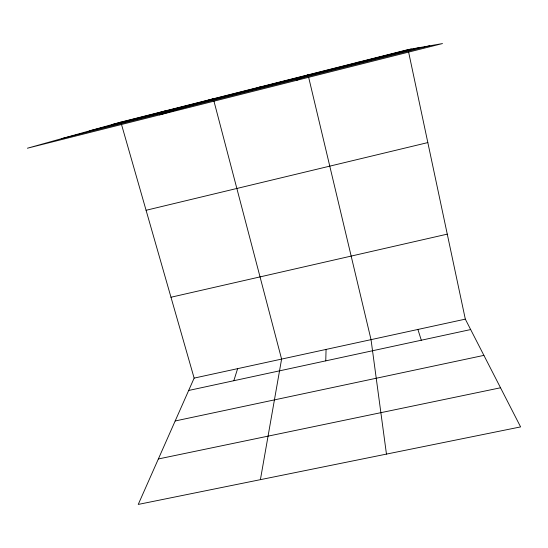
<?xml version="1.0" encoding="UTF-8"?>
<svg xmlns="http://www.w3.org/2000/svg" width="548" height="548" viewBox="0 0 548 548"><rect width="100%" height="100%" fill="white"/><g stroke="black" fill="none" stroke-linecap="round" stroke-linejoin="round"><path stroke-width="0.82" d="M325.759 360.858L326.067 349.419M260.403 479.658L281.597 359.091L213.98 101.229M233.832 380.716L237.62 368.646M121.293 123.725L194.136 378.106L138.247 504.427L520.6 426.906L465.32 319.148L408.609 52.067M296.413 80.398L308.065 74.843M257.286 87.906L260.416 86.872M159.584 114.895L213.33 98.756M159.763 112.518L166.804 110.497M111.902 124.602L411.322 49.025M89.687 130.808L419.425 47.608M61.609 138.658L429.762 45.799M146.076 210.281L427.83 142.583M170.976 297.242L447.271 234.14M194.136 378.106L465.32 319.148M188.663 390.471L470.664 329.56M175.168 420.974L483.905 355.378M158.358 458.964L500.53 387.779M357.762 62.294L358.803 62.28M417.905 329.458L421.302 340.226M308.654 77.316L371.037 339.644L386.456 454.107M120.827 122.108L27.4 148.22L442.489 43.573L408.089 49.594L120.827 122.108"/></g></svg>
